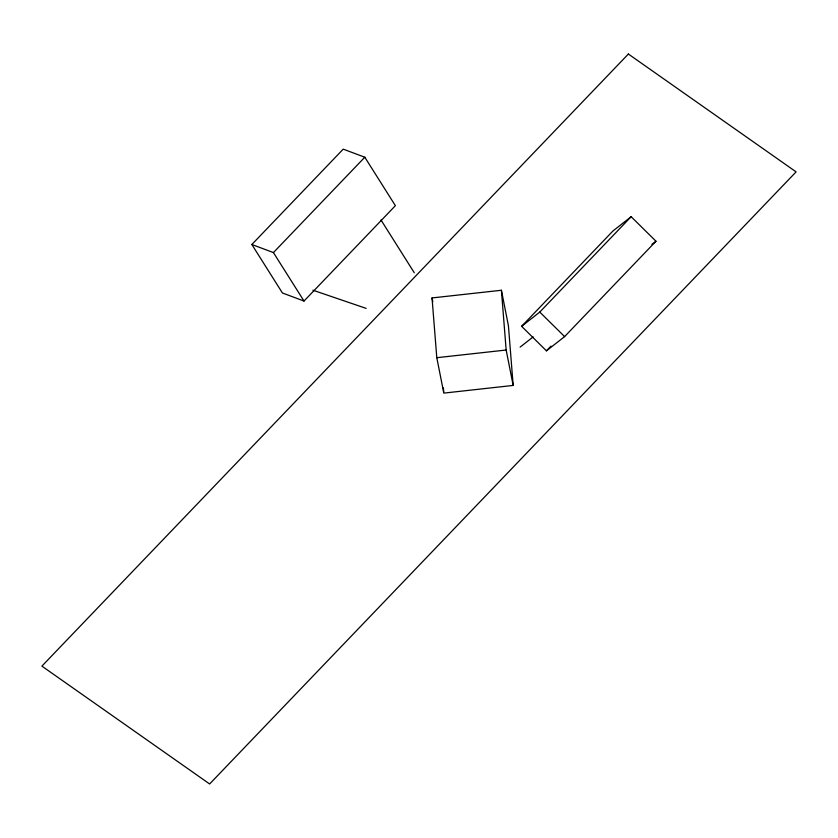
<?xml version="1.0" encoding="UTF-8"?>
<svg xmlns="http://www.w3.org/2000/svg" width="838" height="838" viewBox="0 0 838 838"><rect width="100%" height="100%" fill="white"/><g stroke="black" fill="none" stroke-linecap="round" stroke-linejoin="round"><path stroke-width="1.26" d="M251.85 244.507L343.224 149.143L364.802 157.219L395.379 205.687L304.005 301.051L282.427 292.986L251.85 244.507L273.429 252.584L304.005 301.051M273.429 252.584L364.802 157.219M521.624 326.307L612.987 230.942L631.15 216.707L655.976 241.239L564.613 336.604L546.449 350.839L521.624 326.307L539.777 312.071L631.15 216.707M546.449 350.839L550.975 346.115M520.115 347.11L533.146 336.897M651.943 244.403L655.976 241.239M432.041 297.94L501.407 290.262L508.415 325.678L513.17 385.428L443.805 393.106L436.797 357.7L432.041 297.94L432.796 301.732M436.797 357.7L506.162 350.022L513.17 385.428M312.899 290.199L366.154 308.384M539.777 312.071L564.613 336.604M380.997 219.985L414.276 272.748M501.407 290.262L506.162 350.022M443.396 387.91L443.7 391.807M628.374 54.03L41.9 666.126L209.626 783.97L796.1 171.874L628.374 54.03"/></g></svg>
